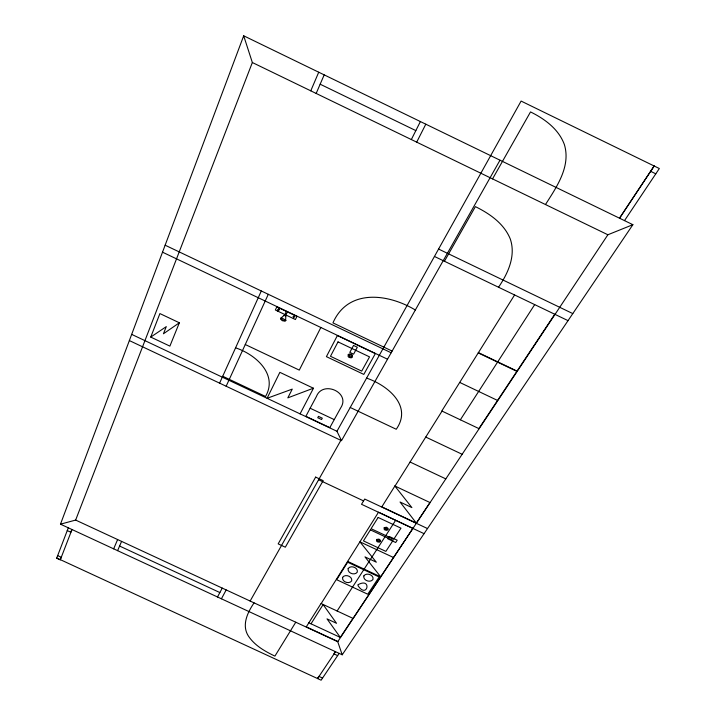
<?xml version="1.0" encoding="UTF-8"?>
<svg xmlns="http://www.w3.org/2000/svg" width="716" height="716" viewBox="0 0 716 716"><rect width="100%" height="100%" fill="white"/><g stroke="black" fill="none" stroke-linecap="round" stroke-linejoin="round"><path stroke-width="1.07" d="M60.475 524.184L243.691 35.8L632.881 224.69L342.203 654.791L60.475 524.184L75.645 520.076L337.737 641.688L342.203 654.791M68.306 527.817L56.662 558.238L60.162 559.849L61.173 557.227L57.674 555.598M71.886 529.473L70.821 532.23L67.25 530.574M60.359 559.661L71.994 529.527M75.645 520.076L252.345 62.525L243.691 35.8M150.754 337.093L159.91 313.581L179.349 322.782L169.889 346.123L150.754 337.093L166.282 326.63L163.445 333.772L179.349 322.782M113.656 548.841L117.621 539.551M310.771 90.825L318.727 72.218M117.594 550.667L121.595 541.394M316.168 93.438L324.187 74.867M219.597 383.141L261.304 290.973M226.149 386.228L268.294 294.294M277.459 310.995L278.927 307.871M277.522 311.021L278.989 307.898M286.051 311.263C286.257 315.47 281.692 316.284 280.547 318.969L282.328 320.705L285.228 321.198C286.606 318.629 284.35 314.557 287.769 312.078M293.381 318.566L294.885 315.461M411.342 139.548L420.39 121.559M320.84 327.498L299.288 370.109L245.266 344.521M416.703 142.144L425.805 124.19M300.067 413.866L313.465 388.242L279.858 372.338L267.068 398.293L292.262 389.11L287.814 397.872L313.411 388.215M310.144 408.227L305.866 416.318L329.825 427.631L340.664 407.959C350.983 392.511 322.782 380.008 316.418 396.485L310.135 408.227L334.247 419.612M217.503 596.983L222.246 588.096M221.414 598.8L226.193 589.93M500.001 160.196L341.505 440.644L336.95 431.274L521.105 101.072L659.338 168.529L624.513 220.618M250.144 601.046L340.87 440.349M444.448 261.259L475.379 206.629C489.717 213.663 503.975 223.562 510.231 238.84C516.102 255.8 508.029 273.324 498.533 287.241M492.545 178.893L530.52 111.92C544.751 118.928 558.74 129.149 564.378 144.569C571.001 166.488 556.618 187.01 545.476 204.534M254.073 602.863C247.709 612.234 241.48 624.898 248.228 635.781C254.493 645.393 264.786 651.292 274.917 656.107L295.771 622.213M321.171 603.579L378.504 512.217L412.881 528.363L353.069 618.418L321.036 603.516L306.287 626.858L337.854 641.509M514.589 294.956L441.799 410.984L479.129 428.705M394.999 486.066L442.041 411.1M311.012 623.815L323.167 604.51M460.352 419.8L534.691 304.613M337.111 610.999L395.608 520.38M352.961 618.373L340.324 637.419L327.024 618.884L336.52 623.296L323.014 604.438M478.888 428.589L554.766 314.252M430.074 502.587L394.892 486.021L381.816 506.865L416.336 523.092L429.976 502.543M337.737 641.688L607.875 234.767L632.881 224.69M654.191 166.023L619.528 218.201L654.129 165.987M317.448 678.508L318.871 676.369L322.549 678.07M335.392 651.632L333.898 653.869L337.648 655.605M317.582 678.571L335.527 651.703M339.151 653.377L321.117 680.2L56.752 557.997M308.829 622.795L340.512 637.509M119.59 546.048L219.866 592.562M347.636 561.398L380.697 576.845L364.99 556.896L376.321 562.194L359.924 541.833L393.531 557.522M427.515 528.56L364.713 499.043L361.517 504.288L424.069 533.662M318.611 479.774L363.576 500.905M425.752 437.055L462.151 454.284M235.564 347.851C255.191 354.196 278.345 374.191 265.546 396.467L222.712 376.24M350.222 407.485L396.243 429.26C412.899 405.712 387.311 385.145 366.592 378.12M410.08 462.026L445.808 478.888M131.681 334.381L336.95 431.274M129.363 340.574L341.505 440.644M284.565 314.369L275.365 309.992L276.824 306.869L296.916 316.427L295.413 319.533L286.284 315.183M284.109 315.335L285.818 316.15M478.413 352.63L517.05 371.085M478.234 352.899L516.871 371.353M459.717 382.425L497.566 400.45M392.126 351.064L332.949 322.889C348.074 288.244 388.385 293.712 415.334 310.01M165.136 245.203L391.16 352.782M162.514 252.184L387.526 359.208M438.577 249.052L572.8 313.59M434.451 256.453L568.039 320.634M320.159 84.202L415.844 130.607M252.345 62.525L607.875 234.767M650.602 171.294L655.793 173.827M394.874 486.057L411.879 507.581L400.047 502.014L416.336 523.092M342.606 577.356C341.604 581.893 349.247 584.56 351.69 580.864C352.72 576.308 345.031 573.623 342.606 577.356M348.155 568.576C347.108 573.185 354.841 575.87 357.293 572.12C358.376 567.502 350.589 564.79 348.155 568.576M358.188 584.623L357.991 585.607C367.236 599.623 372.329 577.051 358.188 584.623M363.844 575.906C362.77 580.515 370.521 583.164 372.991 579.441C374.101 574.823 366.297 572.156 363.844 575.906M279.338 309.634C279.052 310.968 277.396 308.677 279.338 309.634M293.318 316.284C292.459 317.34 295.278 317.179 293.318 316.284M337.388 335.544L326.406 356.649L363.809 374.405L375.345 353.597L337.388 335.544M338.024 341.89L330.488 356.291L361.696 371.112L369.546 356.881L338.024 341.89M348.262 354.554L348.092 356.371L348.987 357.427L351.198 357.848L352.326 357.248L352.505 355.422L351.601 354.366L349.39 353.946L348.262 354.554M353.534 345.443L349.82 352.37L353.597 354.169L357.32 347.251L353.534 345.443M349.131 355.127L349.551 356.774L351.458 356.666L351.046 355.02L349.131 355.127M318.468 416.381L317.743 417.741L321.565 419.54L322.298 418.189L318.468 416.381M315.649 477.098L278.175 543.874L285.317 547.203L323.167 480.633L315.649 477.098M347.663 562.23L336.681 579.718L367.755 594.217L379.185 576.962L347.663 562.23M378.155 517.453L371.076 528.685L393.702 539.291L400.978 528.166L378.155 517.453M370.387 529.876L363.451 540.893L385.861 551.392L393.003 540.482L370.387 529.876M376.661 539.452L376.473 540.902L377.269 541.788L379.265 542.209L380.599 541.296L380.482 540.32L378.988 539.112L376.661 539.452M384.25 527.594L384.062 529.07L384.859 529.965L386.873 530.386L388.233 529.455L388.117 528.462L386.613 527.236L384.25 527.594M377.439 539.953L377.788 541.287L379.695 541.01L378.773 539.757L377.439 539.953M385.038 528.095L385.387 529.446L387.311 529.16L386.389 527.889L385.038 528.095M389.289 536.481L387.786 538.79L395.697 542.504L397.21 540.195L389.289 536.481M285.881 320.41C281.612 321.726 276.824 314.19 285.881 320.41"/></g></svg>
